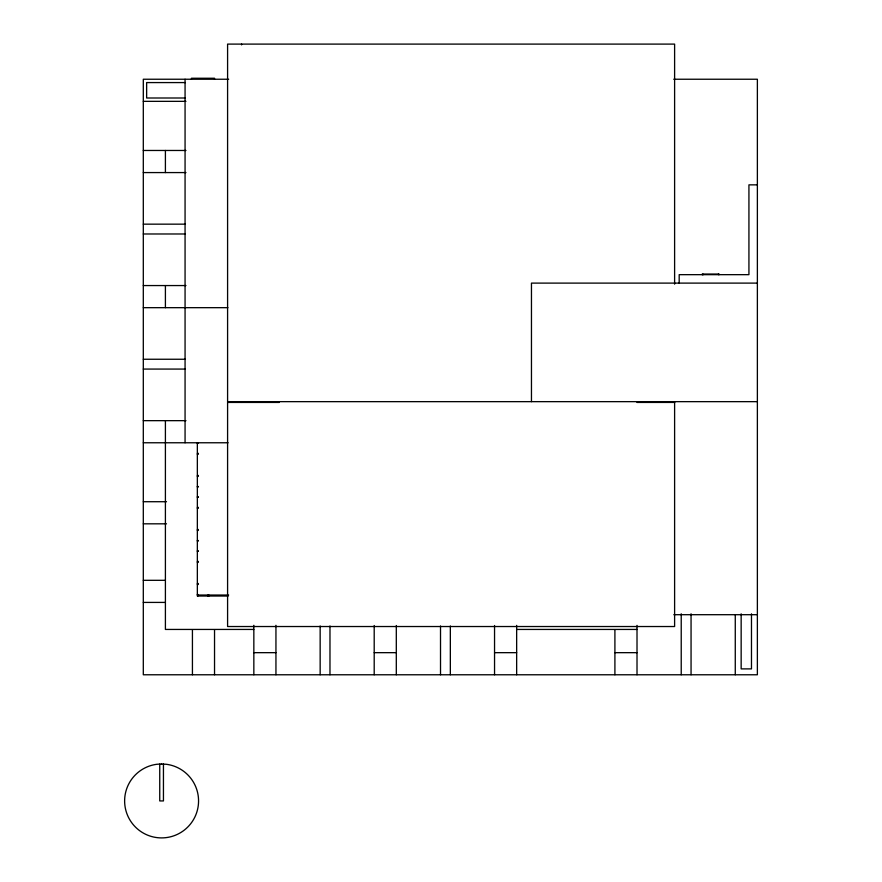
<?xml version="1.0" encoding="UTF-8"?>
<svg xmlns="http://www.w3.org/2000/svg" width="882" height="882" viewBox="0 0 882 882"><rect width="100%" height="100%" fill="white"/><g stroke="black" fill="none" stroke-linecap="round" stroke-linejoin="round"><path stroke-width="1.32" d="M228.67 79.237L143.303 79.237L143.303 674.774L757.373 674.774L757.373 79.237L673.749 79.237M185.429 82.577L146.644 82.577L146.644 98.001L185.429 98.001M143.303 101.342L185.948 101.342M143.303 150.469L185.97 150.469M143.303 172.574L185.97 172.574M757.373 184.856L748.928 184.856L748.928 274.666L679.184 274.666L679.184 283.111M143.303 224.16L185.187 224.16M143.303 233.984L185.187 233.984M757.373 283.111L531.46 283.111L531.46 401.652M143.303 285.559L185.97 285.559M143.303 307.675L227.909 307.675M143.303 359.25L185.187 359.25M143.303 369.073L185.187 369.073M227.589 401.652L757.373 401.652M227.589 402.435L279.186 402.435L279.186 401.652M674.609 402.435L637.013 402.435L637.013 401.652M143.303 420.659L185.97 420.659M143.303 442.764L228.085 442.764M197.347 443.26L198.329 443.26M197.347 453.326L198.329 453.326M197.347 454.307L198.329 454.307M197.347 475.431L198.329 475.431M197.347 476.412L198.329 476.412M197.347 486.489L198.329 486.489M197.347 486.974L198.329 486.974M197.347 496.798L198.329 496.798M197.347 497.283L198.329 497.294M143.303 501.715L166.5 501.715M197.347 507.359L198.329 507.359M197.347 508.341L198.329 508.341M143.303 523.82L166.5 523.82M197.347 529.476L198.329 529.465M197.347 530.457L198.329 530.446M197.347 540.523L198.329 540.512M197.347 541.019L198.329 541.008M197.347 550.831L198.329 550.831M197.347 551.327L198.329 551.327M197.347 561.393L198.329 561.393M197.347 562.374L198.329 562.374M143.303 580.312L165.408 580.312M197.347 583.498L198.329 583.498M197.347 584.479L198.329 584.479M197.347 594.556L198.329 594.556M197.347 595.041L228.636 595.041M228.162 596.023L197.347 596.023L197.347 442.764M143.303 602.417L165.408 602.417M673.815 614.699L757.373 614.699M253.84 629.439L165.408 629.439L165.408 420.659M516.654 629.439L637.013 629.439M253.84 652.669L275.945 652.669M374.2 652.669L396.305 652.669M494.548 652.669L516.654 652.669M614.908 652.669L637.013 652.669M751.475 613.817L751.475 668.887L741.156 668.887L741.156 613.817M735.268 614.71L735.268 674.774M719.139 274.666L719.139 274.048L702.215 274.048L702.215 274.666M718.433 274.048L718.433 274.666M702.932 274.048L702.932 274.875M691.058 613.773L691.058 674.774M681.224 613.773L681.224 674.774M674.609 284.169L674.609 44.1L227.589 44.1L227.589 626.529L674.609 626.529L674.609 401.652M637.013 625.393L637.013 674.774M614.908 629.583L614.908 674.774M516.654 625.393L516.654 674.774M494.548 625.514L494.548 674.774M450.338 625.977L450.338 674.774M440.515 625.977L440.515 674.774M396.305 625.514L396.305 674.774M374.2 625.514L374.2 674.774M329.978 625.977L329.978 674.774M320.155 625.977L320.155 674.774M275.945 625.305L275.945 674.774M253.84 625.305L253.84 674.774M241.591 44.1L241.591 44.883M241.591 401.652L241.591 402.435M214.535 79.237L214.535 78.255L191.449 78.255L191.449 79.237M214.535 629.726L214.535 674.774M208.891 595.041L208.891 596.023M207.909 595.041L207.909 596.023M197.833 595.041L197.833 596.023M192.43 629.726L192.43 674.774M185.066 79.237L185.066 442.764M165.408 150.469L165.408 172.574M165.408 285.559L165.408 307.675M163.446 764.088L163.446 800.933L159.741 800.933L159.741 764.088M161.593 763.966L156.764 764.286A36.967 36.967 0 0 0 130.415 820.8A36.967 36.967 0 0 0 192.772 820.8A36.967 36.967 0 0 0 166.411 764.286L161.593 763.966"/></g></svg>
